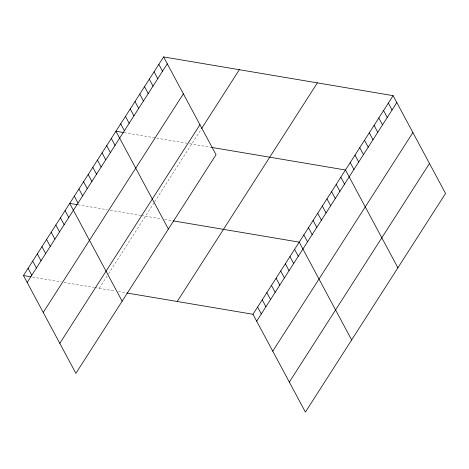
<?xml version="1.0" encoding="UTF-8"?>
<svg xmlns="http://www.w3.org/2000/svg" width="469" height="469" viewBox="0 0 469 469"><rect width="100%" height="100%" fill="white"/><g stroke="black" fill="none" stroke-linecap="round" stroke-linejoin="round"><path stroke-width="0.35" stroke-dasharray="2.35 1.76" d="M99.194 288.318L108.058 274.494M108.439 273.89L154.301 202.35M154.688 201.746L201.213 129.168M124.203 132.645L186.861 143.221M189.617 143.684L210.839 147.266M77.96 204.789L107.565 209.784M110.321 210.247L140.618 215.365M141.304 215.476L161.043 218.812M164.59 219.41L172.393 220.729M32.402 277.044L61.322 281.928M64.077 282.391L94.375 287.509M95.06 287.62L114.799 290.956M118.346 291.554L126.149 292.873"/><path stroke-width="0.7" d="M163.587 56.919L216.033 154.723L75.89 373.342L23.45 275.538L163.587 56.919L393.11 95.658L445.55 193.463L305.413 412.081L252.967 314.277L126.859 292.99M27.149 282.438L167.286 63.819M43.236 312.436L183.373 93.818M59.809 343.343L199.946 124.725M201.576 128.594L239.331 69.705M177.229 301.491L317.366 82.872M252.967 314.277L393.11 95.658M256.672 321.183L396.809 102.564M272.759 351.175L412.896 132.563M289.326 382.083L429.463 163.47M123.517 132.528L115.943 131.25L168.383 229.054M211.548 147.383L345.46 169.989L397.905 267.793M77.268 204.672L69.693 203.394L122.139 301.198M173.102 220.846L299.216 242.133L351.656 339.937M23.45 275.538L31.024 276.816M388.344 103.092L392.043 109.998M383.578 110.526L387.277 117.432M378.811 117.959L382.516 124.86M374.051 125.393L377.75 132.293M369.285 132.827L372.984 139.727M364.519 140.26L368.224 147.16M359.752 147.688L363.457 154.594M354.992 155.122L358.691 162.028M350.226 162.555L353.925 169.461M340.834 177.206L344.539 184.106M336.214 184.417L339.914 191.323M331.589 191.633L335.288 198.534M326.963 198.85L330.663 205.75M322.338 206.061L326.037 212.967M317.712 213.278L321.417 220.178M313.087 220.489L316.792 227.395M308.467 227.705L312.166 234.606M303.842 234.922L307.541 241.822M294.591 249.35L298.29 256.25M289.965 256.561L293.67 263.467M285.34 263.777L289.045 270.677M280.714 270.994L284.419 277.894M276.094 278.205L279.794 285.111M158.821 64.353L162.526 71.253M271.469 285.422L275.168 292.322M154.061 71.786L157.76 78.686M266.843 292.633L270.543 299.539M149.294 79.214L152.994 86.12M262.218 299.849L265.923 306.749M144.528 86.648L148.227 93.554M257.592 307.06L261.297 313.966M139.762 94.081L143.467 100.987M135.002 101.515L138.701 108.421M130.235 108.949L133.935 115.849M125.469 116.382L129.174 123.283M120.703 123.816L124.408 130.716M111.317 138.461L115.016 145.367M106.692 145.677L110.391 152.577M102.066 152.888L105.771 159.794M97.441 160.105L101.146 167.011M92.821 167.322L96.52 174.222M88.195 174.532L91.895 181.439M83.57 181.749L87.269 188.649M78.944 188.96L82.644 195.866M74.319 196.177L78.024 203.083M65.074 210.604L68.773 217.51M60.448 217.821L64.147 224.721M55.823 225.032L59.522 231.938M51.197 232.249L54.896 239.155M46.572 239.466L50.277 246.366M41.946 246.676L45.651 253.582M37.327 253.893L41.026 260.793M32.701 261.104L36.4 268.01M28.076 268.321L31.775 275.221"/></g></svg>
